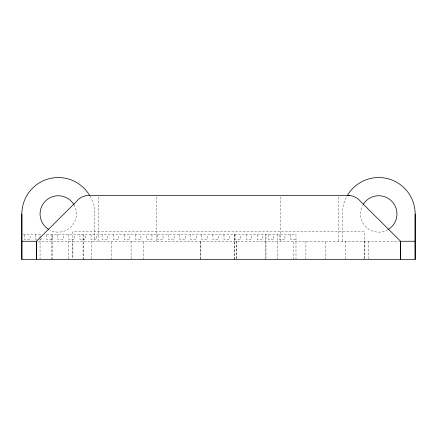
<?xml version="1.0" encoding="UTF-8"?>
<svg xmlns="http://www.w3.org/2000/svg" width="437" height="437" viewBox="0 0 437 437"><rect width="100%" height="100%" fill="white"/><g stroke="black" fill="none" stroke-linecap="round" stroke-linejoin="round"><path stroke-width="0.33" stroke-dasharray="2.19 1.64" d="M24.565 234.631L24.565 239.438L30.104 239.438L30.104 234.631M35.643 234.631L35.643 239.438L36.872 239.438M40.057 259.469L40.057 238.662M40.057 237.99L40.057 234.631M41.182 238.236L41.182 239.438L39.335 239.438M46.721 234.631L46.721 239.438L52.26 239.438L52.26 234.631M51.85 259.469L51.85 234.631M52.391 259.469L52.391 234.631M57.799 234.631L57.799 239.438L63.338 239.438L63.338 234.631M68.877 234.631L68.877 239.438L74.416 239.438L74.416 234.631M79.955 234.631L79.955 239.438L85.494 239.438L85.494 234.631M83.063 259.469L83.063 234.631M83.604 259.469L83.604 234.631M91.038 234.631L91.038 239.438L96.577 239.438L96.577 234.631M98.227 241.262L98.227 195.377M102.116 234.631L102.116 239.438L107.655 239.438L107.655 234.631M111.468 259.469L111.468 241.262M113.194 234.631L113.194 239.438L118.733 239.438L118.733 234.631M124.272 234.631L124.272 239.438L129.811 239.438L129.811 234.631M135.35 234.631L135.35 239.438L140.889 239.438L140.889 234.631M143.221 259.469L143.221 241.262M156.462 241.262L156.462 195.377M157.506 234.631L157.506 239.438L163.045 239.438L163.045 234.631M168.589 234.631L168.584 239.438L174.128 239.438L174.128 234.631M179.667 234.631L179.667 239.438L185.206 239.438L185.206 234.631M190.745 234.631L190.745 239.438L196.284 239.438L196.284 234.631M200.326 259.469L200.326 241.262M201.823 234.631L201.823 239.438L207.362 239.438L207.362 234.631M212.901 234.631L212.901 239.438L218.44 239.438L218.44 234.631M223.979 234.631L223.979 239.438L229.518 239.438L229.518 234.631M234.237 259.469L234.237 234.631M234.778 259.469L234.778 234.631M235.057 234.631L235.057 239.438L240.596 239.438L240.596 234.631M246.135 234.631L246.135 239.438L251.679 239.438L251.679 234.631M257.218 234.631L257.218 239.438L262.757 239.438L262.757 234.631M265.45 259.469L265.45 234.631M265.991 258.125L265.991 234.631M268.296 234.631L268.296 239.438L273.835 239.438L273.835 234.631M277.785 259.469L277.785 234.631M279.374 234.631L279.374 239.438L284.913 239.438L284.913 234.631M280.636 241.262L280.636 195.377M290.452 234.631L290.452 239.438L295.991 239.438M293.822 259.469L293.822 241.262M295.991 259.469L295.991 234.631L44.825 234.631M325.581 259.469L325.581 241.262M338.768 241.262L338.768 195.377M23.216 234.631L41.624 234.631M38.183 241.262L399.522 241.257M368.293 241.257L368.293 259.469M364.196 241.262L364.196 259.469L364.196 231.79L72.864 231.79L72.864 258.12L72.864 241.262M345.274 241.257L345.274 259.469M342.308 241.262L342.308 213.95A36.424 36.424 0 0 1 346.858 196.328M305.895 241.262L305.895 259.469M200.288 241.262L200.288 259.469M151.967 234.631L151.967 239.438L146.428 239.438L146.428 234.631M131.1 241.262L131.1 259.469M94.682 213.95L94.682 241.262M91.765 241.262L91.765 259.469M68.724 241.262L68.724 259.469M90.126 196.333A36.408 36.408 0 0 1 94.671 213.95M387.832 229.715A18.207 18.207 0 0 1 362.634 205.434M74.022 204.849A18.196 18.196 0 0 1 49.758 230.031M236.745 241.262L236.745 259.469L236.707 241.262"/><path stroke-width="0.66" d="M347.191 195.738A36.424 36.424 0 0 1 415.155 213.95L415.15 259.469L21.85 259.469L21.855 213.95A36.408 36.408 0 0 1 89.793 195.743M36.451 241.262L36.451 259.469L36.457 241.257L76.229 201.736C79.266 197.781 84.144 195.377 89.121 195.377L348.371 195.377C353.2 195.541 357.876 197.928 360.825 201.763L400.62 241.262L400.62 259.469L400.614 241.262M415.139 259.469L415.145 213.944M21.861 241.262L36.834 241.262M400.172 241.257L415.15 241.257M347.874 195.377L350.004 195.514M21.855 213.95L21.861 259.469M363.311 204.265A18.207 18.207 0 0 1 391.607 201.075A18.207 18.207 0 0 1 388.411 229.37M48.589 229.359A18.196 18.196 0 0 1 45.639 200.845A18.196 18.196 0 0 1 74.022 204.849"/></g></svg>
